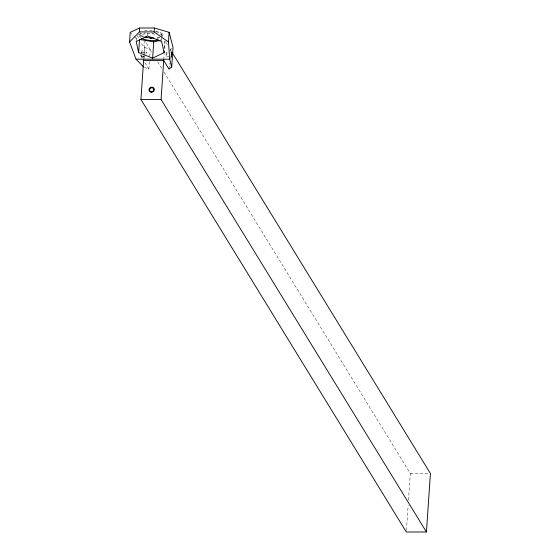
<?xml version="1.0" encoding="UTF-8"?>
<svg xmlns="http://www.w3.org/2000/svg" width="560" height="560" viewBox="0 0 560 560"><rect width="100%" height="100%" fill="white"/><g stroke="black" fill="none" stroke-linecap="round" stroke-linejoin="round"><path stroke-width="0.42" stroke-dasharray="2.8 2.1" d="M136.227 40.663L136.458 37.261M139.895 36.456L140.07 33.859M143.759 58.177L144.046 53.879M144.109 53.018L144.928 40.978L151.795 52.164M144.137 58.485L144.312 55.937M144.368 55.09L144.886 47.46L140.784 43.225M147.672 35.973L147.868 33.068M144.319 67.27L148.904 69.125L149.429 61.495M149.772 56.406L150.234 49.623L144.886 47.46M161.707 40.67L161.826 38.969M164.465 47.677L164.913 41.104M163.772 59.633L164.178 53.697M164.521 48.72L165.046 40.978L167.335 44.709M169.022 69.132L169.428 63.196M406.441 530.278L408.142 505.33M408.492 500.164L410.312 473.501L163.688 71.547M161.763 37.723L161.945 35.119M170.352 49.63L172.375 48.006M139.055 34.209L145.502 32.851M141.176 52.136L146.363 52.136M166.523 52.136A2.058 0.42 -90 0 1 166.859 55.293A2.058 0.42 -90 0 1 166.131 55.139A2.058 0.42 -90 0 1 166.523 52.136L168.21 52.136M166.53 56.238L169.036 56.238M141.407 56.231L144.746 56.238M410.312 473.501L428.68 473.501M151.256 32.907L153.762 33.32M160.447 34.44L162.113 34.72L162.946 36.078M130.235 32.319L133.749 35.959M134.337 36.561L137.851 40.194M170.079 49.182L170.996 50.673M157.738 61.859L161.861 68.565M137.046 35.392L139.132 38.78M144.928 62.636L148.904 69.125M155.526 31.213A12.327 3.808 3.9 0 1 162.743 36.358M159.544 37.765A12.327 3.808 3.9 0 1 156.702 38.227M143.451 37.037A12.327 3.808 3.9 0 1 138.796 34.209M144.55 30.842A12.327 3.808 3.9 0 1 152.117 30.758M156.121 31.808A10.962 3.388 3.9 0 1 161.763 35.763M159.635 37.107A10.962 3.388 3.9 0 1 156.002 37.814M143.689 36.561A10.962 3.388 3.9 0 1 140.574 32.83M145.971 53.963A2.058 0.42 -90 0 1 146.461 52.157A2.058 0.42 -90 0 1 146.797 54.656M141.589 52.612A4.109 0.84 -90 0 1 142.422 50.085A4.109 0.84 -90 0 1 143.178 53.165M143.115 56.021A4.109 0.84 -90 0 1 142.625 58.086M142.1 58.086A4.109 0.84 -90 0 1 141.554 55.202M170.205 50.393A4.109 0.84 -90 0 1 170.849 50.393M161.588 38.367A10.962 3.388 3.9 0 1 160.496 39.27M140.665 37.716A10.962 3.388 3.9 0 1 143.115 34.209A10.962 3.388 3.9 0 1 154.924 34.195M141.869 55.286A2.065 0.637 87.9 0 1 141.253 56.21A2.065 0.637 87.9 0 1 140.686 54.628M141.393 52.199A2.065 0.637 87.9 0 1 141.603 52.5"/><path stroke-width="0.84" d="M143.556 66.962L136.024 59.178L129.577 42L130.235 32.319L139.65 28L154.399 28L169.127 32.333L173.047 47.467L171.717 66.969L169.022 69.132L163.716 60.48L143.598 60.473M129.577 42L139.384 31.899L139.65 28M164.241 50.96L164.129 52.598L152.628 58.135L138.649 52.591L139.545 39.459L153.741 41.832L160.188 40.481M172.368 52.913L430.423 473.501L426.44 532L406.322 531.993L140.938 99.47L143.64 59.899M171.717 66.969L169.701 59.185L168.469 42.007L154.133 31.906L154.399 28M152.628 58.135L153.741 41.832M426.44 532L161.056 99.477L163.758 59.906M168.469 42.007L169.127 32.333M171.549 56.231L171.71 52.164L171.5 56.231M139.384 31.899L154.133 31.906M136.024 59.178L169.701 59.185M140.938 99.47L161.056 99.477M164.129 52.598L161.651 41.517L147.672 35.973L136.171 41.51L138.649 52.591M151.655 38.339A12.327 3.808 3.9 0 1 149.898 38.227M146.489 37.765A12.327 3.808 3.9 0 1 145.684 37.604M153.888 37.94A10.962 3.388 3.9 0 1 144.921 36.932M171.185 51.611A4.109 0.84 -90 0 1 170.737 58.17M158.48 39.984A10.962 3.388 3.9 0 1 141.638 38.36M151.613 92.323A2.737 2.548 -31.5 0 0 154.014 88.319A2.737 2.548 -31.5 0 0 149.359 88.529A2.737 2.548 -31.5 0 0 151.613 92.323M151.627 91.672A2.058 1.911 -31.5 0 0 153.426 88.669A2.058 1.911 -31.5 0 0 149.94 88.83A2.058 1.911 -31.5 0 0 151.627 91.672"/></g></svg>
